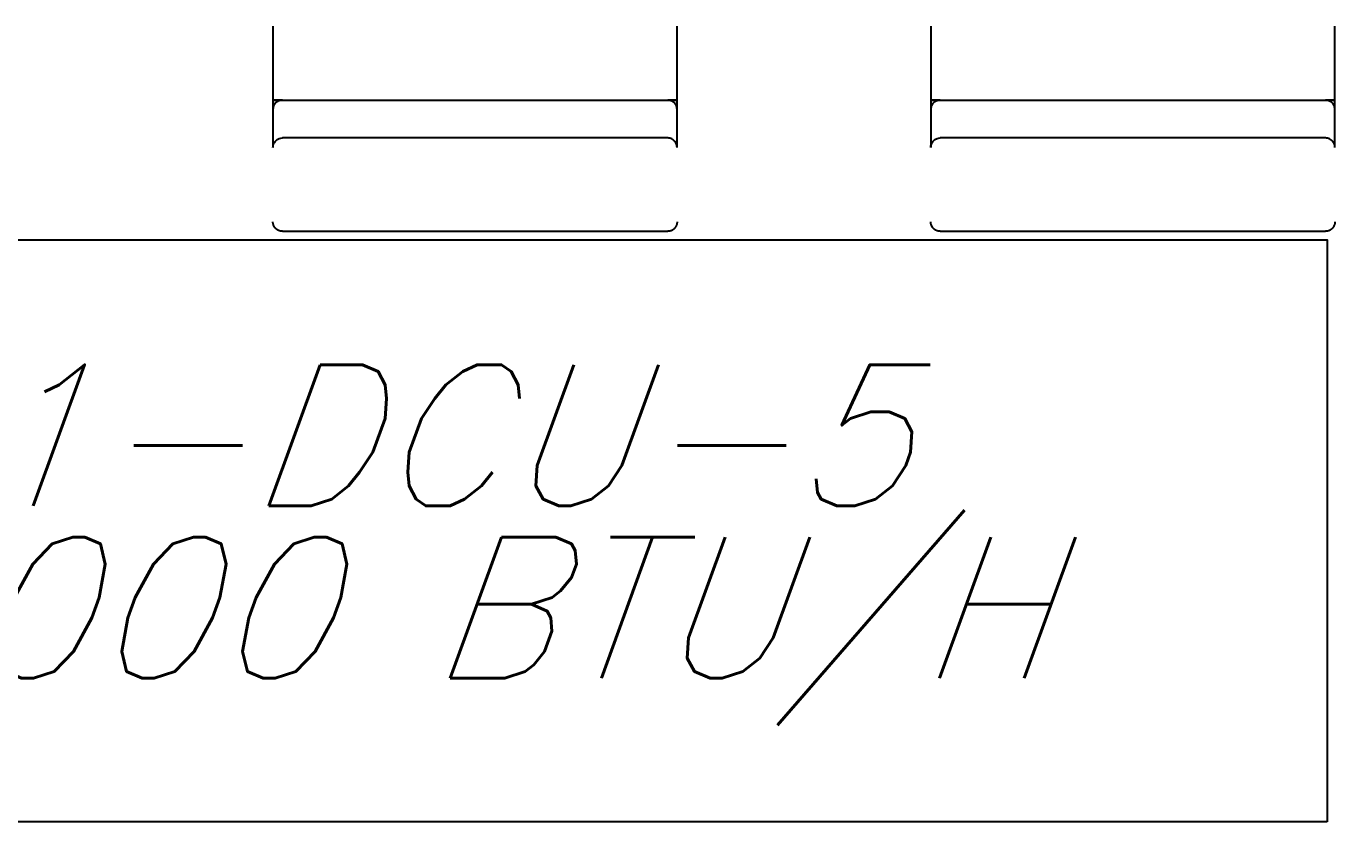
# Model space of a CAD drawing. Header units: metres. Extents: x -658 to -58, y -713 to -118.
# Drawn here: x -100.199 to -98.806, y -198.192 to -197.346 of the extents above; entities that cross this region are included whole.
import ezdxf
from ezdxf.enums import TextEntityAlignment as Align

# ---------------------------------------------------------------- set-up
doc = ezdxf.new("R2010")
doc.units = ezdxf.units.M
doc.header["$LTSCALE"] = 100
doc.layers.add('plan', color=8, linetype='Continuous')
doc.layers.add('TEXT AC', color=7, linetype='Continuous')
doc.styles.add('rss_dim1', font='romans.shx')

# ---------------------------------------------------------------- blocks, each defined once
blk = doc.blocks.new('Dinner_table_with_dinner_set_and_chairs_18111 - Dinner_table_with_dinner_set_and_chairs_18111-814789-الدور الاول')
for p, q in [((0.675, 1.2182), (0.265, 1.2182)), ((1.375, 1.2182), (0.965, 1.2182)), ((0.255, 1.1289), (0.255, 1.088)), ((0.685, 1.088), (0.685, 1.1289)), ((0.955, 1.1289), (0.955, 1.088)), ((1.385, 1.088), (1.385, 1.1289)), ((0.265, 1.1189), (0.675, 1.1189)), ((0.965, 1.1189), (1.375, 1.1189)), ((0.255, 1.088), (0.255, 1.0788)), ((0.685, 1.0788), (0.685, 1.088)), ((0.955, 1.088), (0.955, 1.0788)), ((1.385, 1.0788), (1.385, 1.088)), ((0.265, 1.0788), (0.255, 1.0788)), ((0.255, 1.0788), (0.255, 1)), ((0.255, 1.0788), (0.265, 1.0788)), ((0.675, 1.0788), (0.265, 1.0788)), ((0.675, 1.0788), (0.265, 1.0788)), ((0.685, 1.0788), (0.675, 1.0788)), ((0.675, 1.0788), (0.685, 1.0788)), ((0.685, 1), (0.685, 1.0788)), ((0.965, 1.0788), (0.955, 1.0788)), ((0.955, 1.0788), (0.955, 1)), ((0.955, 1.0788), (0.965, 1.0788)), ((1.375, 1.0788), (0.965, 1.0788)), ((1.375, 1.0788), (0.965, 1.0788)), ((1.385, 1.0788), (1.375, 1.0788)), ((1.375, 1.0788), (1.385, 1.0788)), ((1.385, 1), (1.385, 1.0788))]:
    blk.add_line(p, q)
at = {"flags": 128}
for points in [[(0.255, 1.2082), (0.255, 1.2086), (0.255, 1.209), (0.2551, 1.2094), (0.2551, 1.2098), (0.2552, 1.2102), (0.2553, 1.2106), (0.2554, 1.2109), (0.2555, 1.2113), (0.2556, 1.2117), (0.2558, 1.2121), (0.256, 1.2124), (0.2561, 1.2128), (0.2563, 1.2131), (0.2565, 1.2135), (0.2567, 1.2138), (0.257, 1.2142), (0.2572, 1.2145), (0.2575, 1.2148), (0.2578, 1.2151), (0.258, 1.2154), (0.2583, 1.2156), (0.2586, 1.2159), (0.2589, 1.2161), (0.2593, 1.2164), (0.2596, 1.2166), (0.2599, 1.2168), (0.2603, 1.217), (0.2606, 1.2172), (0.261, 1.2173), (0.2614, 1.2175), (0.2618, 1.2176), (0.2621, 1.2178), (0.2625, 1.2179), (0.2629, 1.218), (0.2633, 1.218), (0.2637, 1.2181), (0.2641, 1.2181), (0.2645, 1.2182), (0.2649, 1.2182), (0.265, 1.2182)], [(0.675, 1.2182), (0.6754, 1.2182), (0.6758, 1.2181), (0.6762, 1.2181), (0.6766, 1.2181), (0.677, 1.218), (0.6774, 1.2179), (0.6778, 1.2178), (0.6781, 1.2177), (0.6785, 1.2175), (0.6789, 1.2174), (0.6793, 1.2172), (0.6796, 1.2171), (0.68, 1.2169), (0.6803, 1.2167), (0.6806, 1.2164), (0.681, 1.2162), (0.6813, 1.216), (0.6816, 1.2157), (0.6819, 1.2154), (0.6822, 1.2151), (0.6824, 1.2149), (0.6827, 1.2146), (0.683, 1.2142), (0.6832, 1.2139), (0.6834, 1.2136), (0.6836, 1.2132), (0.6838, 1.2129), (0.684, 1.2125), (0.6842, 1.2122), (0.6843, 1.2118), (0.6845, 1.2114), (0.6846, 1.211), (0.6847, 1.2107), (0.6848, 1.2103), (0.6849, 1.2099), (0.6849, 1.2095), (0.685, 1.2091), (0.685, 1.2087), (0.685, 1.2083), (0.685, 1.2082)], [(0.955, 1.2082), (0.955, 1.2086), (0.955, 1.209), (0.9551, 1.2094), (0.9551, 1.2098), (0.9552, 1.2102), (0.9553, 1.2106), (0.9554, 1.2109), (0.9555, 1.2113), (0.9556, 1.2117), (0.9558, 1.2121), (0.956, 1.2124), (0.9561, 1.2128), (0.9563, 1.2131), (0.9565, 1.2135), (0.9567, 1.2138), (0.957, 1.2142), (0.9572, 1.2145), (0.9575, 1.2148), (0.9578, 1.2151), (0.958, 1.2154), (0.9583, 1.2156), (0.9586, 1.2159), (0.9589, 1.2161), (0.9593, 1.2164), (0.9596, 1.2166), (0.9599, 1.2168), (0.9603, 1.217), (0.9606, 1.2172), (0.961, 1.2173), (0.9614, 1.2175), (0.9618, 1.2176), (0.9621, 1.2178), (0.9625, 1.2179), (0.9629, 1.218), (0.9633, 1.218), (0.9637, 1.2181), (0.9641, 1.2181), (0.9645, 1.2182), (0.9649, 1.2182), (0.965, 1.2182)], [(1.375, 1.2182), (1.3754, 1.2182), (1.3758, 1.2181), (1.3762, 1.2181), (1.3766, 1.2181), (1.377, 1.218), (1.3774, 1.2179), (1.3778, 1.2178), (1.3781, 1.2177), (1.3785, 1.2175), (1.3789, 1.2174), (1.3793, 1.2172), (1.3796, 1.2171), (1.38, 1.2169), (1.3803, 1.2167), (1.3806, 1.2164), (1.381, 1.2162), (1.3813, 1.216), (1.3816, 1.2157), (1.3819, 1.2154), (1.3822, 1.2151), (1.3824, 1.2149), (1.3827, 1.2146), (1.383, 1.2142), (1.3832, 1.2139), (1.3834, 1.2136), (1.3836, 1.2132), (1.3838, 1.2129), (1.384, 1.2125), (1.3842, 1.2122), (1.3843, 1.2118), (1.3845, 1.2114), (1.3846, 1.211), (1.3847, 1.2107), (1.3848, 1.2103), (1.3849, 1.2099), (1.3849, 1.2095), (1.385, 1.2091), (1.385, 1.2087), (1.385, 1.2083), (1.385, 1.2082)]]:
    blk.add_lwpolyline(points, dxfattribs=at)
for points, knots in [([(0.255, 1.1289), (0.255, 1.1278), (0.2554, 1.1255), (0.2572, 1.1222), (0.2605, 1.1196), (0.2635, 1.1189), (0.265, 1.1189)], [-1, -1, -1, -1, -0.785714, -0.571429, -0.285714, 0, 0, 0, 0]), ([(0.685, 1.1289), (0.685, 1.1281), (0.6848, 1.1266), (0.6838, 1.1238), (0.6817, 1.1211), (0.6784, 1.1193), (0.6761, 1.1189), (0.675, 1.1189)], [0, 0, 0, 0, 0.142857, 0.285714, 0.571429, 0.785714, 1, 1, 1, 1]), ([(0.955, 1.1289), (0.955, 1.1278), (0.9554, 1.1255), (0.9572, 1.1222), (0.9605, 1.1196), (0.9635, 1.1189), (0.965, 1.1189)], [-1, -1, -1, -1, -0.785714, -0.571429, -0.285714, 0, 0, 0, 0]), ([(1.385, 1.1289), (1.385, 1.1281), (1.3848, 1.1266), (1.3838, 1.1238), (1.3817, 1.1211), (1.3784, 1.1193), (1.3761, 1.1189), (1.375, 1.1189)], [0, 0, 0, 0, 0.142857, 0.285714, 0.571429, 0.785714, 1, 1, 1, 1]), ([(0.255, 1.088), (0.255, 1.0872), (0.2552, 1.086), (0.2557, 1.0845), (0.2562, 1.0836), (0.2567, 1.0829), (0.2572, 1.0822), (0.2578, 1.0816), (0.2584, 1.0811), (0.2591, 1.0806), (0.26, 1.08), (0.2612, 1.0795), (0.2628, 1.079), (0.2641, 1.0788), (0.265, 1.0788)], [0, 0, 0, 0, 0.166667, 0.25, 0.333333, 0.375, 0.416667, 0.5, 0.541667, 0.583333, 0.666667, 0.75, 0.833333, 1, 1, 1, 1]), ([(0.675, 1.0788), (0.6759, 1.0788), (0.6772, 1.079), (0.6788, 1.0795), (0.68, 1.08), (0.6809, 1.0806), (0.6816, 1.0811), (0.6822, 1.0816), (0.6828, 1.0822), (0.6833, 1.0829), (0.6838, 1.0836), (0.6843, 1.0845), (0.6848, 1.086), (0.685, 1.0872), (0.685, 1.088)], [-1, -1, -1, -1, -0.833333, -0.75, -0.666667, -0.583333, -0.541667, -0.5, -0.416667, -0.375, -0.333333, -0.25, -0.166667, 0, 0, 0, 0]), ([(0.955, 1.088), (0.955, 1.0872), (0.9552, 1.086), (0.9557, 1.0845), (0.9562, 1.0836), (0.9567, 1.0829), (0.9572, 1.0822), (0.9578, 1.0816), (0.9584, 1.0811), (0.9591, 1.0806), (0.96, 1.08), (0.9612, 1.0795), (0.9628, 1.079), (0.9641, 1.0788), (0.965, 1.0788)], [0, 0, 0, 0, 0.166667, 0.25, 0.333333, 0.375, 0.416667, 0.5, 0.541667, 0.583333, 0.666667, 0.75, 0.833333, 1, 1, 1, 1]), ([(1.375, 1.0788), (1.3759, 1.0788), (1.3772, 1.079), (1.3788, 1.0795), (1.38, 1.08), (1.3809, 1.0806), (1.3816, 1.0811), (1.3822, 1.0816), (1.3828, 1.0822), (1.3833, 1.0829), (1.3838, 1.0836), (1.3843, 1.0845), (1.3848, 1.086), (1.385, 1.0872), (1.385, 1.088)], [-1, -1, -1, -1, -0.833333, -0.75, -0.666667, -0.583333, -0.541667, -0.5, -0.416667, -0.375, -0.333333, -0.25, -0.166667, 0, 0, 0, 0])]:
    blk.add_open_spline(points, degree=3, knots=knots)
blk = doc.blocks.new('A$Cb06f5615')
at = {"layer": 'plan', "rotation": 180}
blk.add_blockref('Dinner_table_with_dinner_set_and_chairs_18111 - Dinner_table_with_dinner_set_and_chairs_18111-814789-الدور الاول', (-29.1035, 14.9095), dxfattribs=at)

msp = doc.modelspace()

# ---------------------------------------------------------------- linework, layer by layer
at = {"layer": 'TEXT AC', "color": 4}
msp.add_lwpolyline([(-98.8145, -198.1925), (-100.6826, -198.1925), (-100.6826, -197.5735), (-98.8145, -197.5735)], close=True, dxfattribs=at)

# ---------------------------------------------------------------- block references
at = {"layer": 'plan'}
msp.add_blockref('A$Cb06f5615', (-69.4477, -211.2557), dxfattribs=at)

# ---------------------------------------------------------------- texts
at = {"layer": 'TEXT AC', "color": 4, "style": 'rss_dim1', "oblique": 20}
for s, p in [('1-DCU-5', (-99.7606, -197.7814)), ('36000 BTU/H', (-99.815, -197.9647))]:
    msp.add_text(s, height=0.15, dxfattribs=at).set_placement(p, align=Align.MIDDLE_CENTER)

doc.saveas('drawing.dxf')
